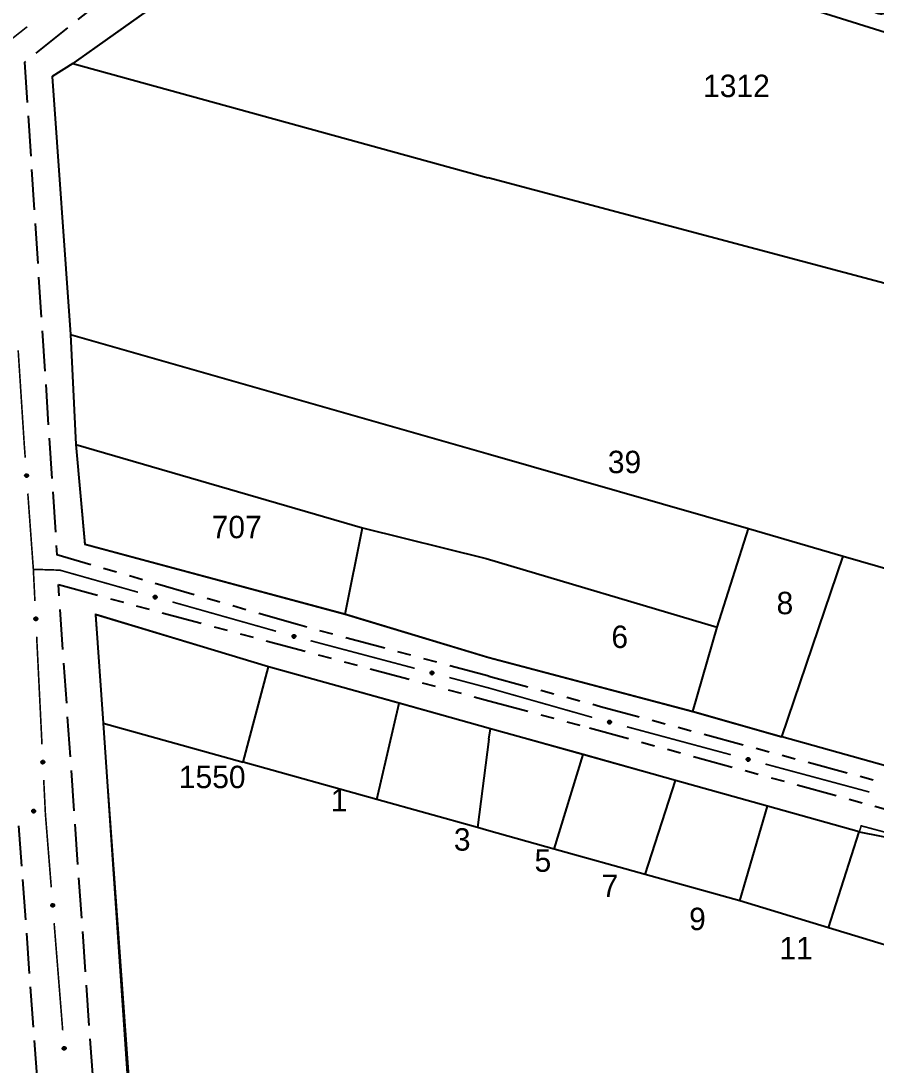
# Model space of a CAD drawing. Extents: x 203196 to 204359, y 4872588 to 4874244.
# Drawn here: x 203425.9 to 203521.2, y 4872698.9 to 4872815.4 of the extents above; entities that cross this region are included whole.
import ezdxf
from ezdxf.enums import TextEntityAlignment as Align

# ---------------------------------------------------------------- set-up
doc = ezdxf.new("R2010")
doc.units = 0
doc.header["$LTSCALE"] = 1.5
doc.header["$MEASUREMENT"] = 0
doc.linetypes.add('TRACO_11', pattern=[8, 3, -1, 3, -1])
doc.linetypes.add('TRACO_25', pattern=[8, 3, -1, 1, -1, 1, -1])
for name, color, linetype in [('CD_MALHA_LOTES', 7, 'CONTINUOUS'), ('RU-QUADRA', 210, 'CONTINUOUS'), ('SV-EIXO-RUA-N-PAV', 6, 'CONTINUOUS'), ('SV-EIXO-RUA-PAV', 20, 'CONTINUOUS'), ('SV-RUA-NAO-PAV', 7, 'CONTINUOUS'), ('SV-RUA-PAVIM', 7, 'CONTINUOUS'), ('SV-TXT-RUA-N-PAV', 7, 'CONTINUOUS'), ('Th_NmrPort', 1, 'CONTINUOUS')]:
    doc.layers.add(name, color=color, linetype=linetype)
doc.styles.add('ARIAL', font='ARIAL.SHX')

msp = doc.modelspace()

# ---------------------------------------------------------------- linework, layer by layer
at = {"layer": 'CD_MALHA_LOTES', "linetype": 'Continuous', "flags": 128}
for points in [[(203462.753027, 4872832.701226), (203431.660825, 4872810.639466)], [(203560.352654, 4872802.154688), (203478.037457, 4872827.956582)], [(203431.660825, 4872810.639466), (203429.356822, 4872809.163506)], [(203431.660825, 4872810.639466), (203477.980428, 4872797.866818)], [(203429.356822, 4872809.163506), (203431.413854, 4872780.416309)], [(203552.679625, 4872778.007213), (203477.980428, 4872797.866818)], [(203431.413854, 4872780.416309), (203477.950669, 4872767.097896)], [(203431.413854, 4872780.416309), (203431.998109, 4872768.141679)], [(203431.998109, 4872768.141679), (203463.94562, 4872758.85543)], [(203431.998109, 4872768.141679), (203432.989664, 4872757.039249)], [(203477.950669, 4872767.097896), (203507.005442, 4872758.768931)], [(203462.023916, 4872749.246911), (203463.94562, 4872758.85543)], [(203463.94562, 4872758.85543), (203477.754751, 4872755.43948)], [(203503.481967, 4872747.766451), (203507.005442, 4872758.768931)], [(203507.005442, 4872758.768931), (203517.531454, 4872755.715171)], [(203432.989664, 4872757.039249), (203462.023916, 4872749.246911)], [(203477.754751, 4872755.43948), (203503.481967, 4872747.766451)], [(203510.705928, 4872735.560846), (203517.531454, 4872755.715171)], [(203517.531454, 4872755.715171), (203536.852699, 4872750.109778)], [(203453.484146, 4872743.369546), (203434.181807, 4872749.178211)], [(203434.181807, 4872749.178211), (203435.055971, 4872737.090188)], [(203462.023916, 4872749.246911), (203478.032354, 4872744.40386)], [(203500.777619, 4872738.392129), (203503.481967, 4872747.766451)], [(203478.032354, 4872744.40386), (203500.777619, 4872738.392129)], [(203450.634319, 4872732.737297), (203453.484146, 4872743.369546)], [(203468.051969, 4872739.299124), (203453.484146, 4872743.369546)], [(203465.571162, 4872728.563654), (203468.051969, 4872739.299124)], [(203478.230291, 4872736.455181), (203468.051969, 4872739.299124)], [(203500.777619, 4872738.392129), (203510.705928, 4872735.560846)], [(203435.055971, 4872737.090188), (203450.634319, 4872732.737297)], [(203435.055971, 4872737.090188), (203438.953741, 4872680.147882)], [(203478.032254, 4872735.29447), (203478.230291, 4872736.455181)], [(203488.543526, 4872733.573542), (203478.230291, 4872736.455181)], [(203478.032254, 4872735.29447), (203476.762653, 4872725.436535)], [(203530.115178, 4872730.120988), (203510.705928, 4872735.560846)], [(203465.571162, 4872728.563654), (203450.634319, 4872732.737297)], [(203485.342773, 4872723.039084), (203488.543526, 4872733.573542)], [(203498.847685, 4872730.694439), (203488.543526, 4872733.573542)], [(203495.481965, 4872720.218925), (203498.847685, 4872730.694439)], [(203509.102374, 4872727.829158), (203498.847685, 4872730.694439)], [(203476.762653, 4872725.436535), (203465.571162, 4872728.563654)], [(203506.037355, 4872717.283004), (203509.102374, 4872727.829158)], [(203519.346943, 4872724.966705), (203509.102374, 4872727.829158)], [(203478.032142, 4872725.072494), (203476.762653, 4872725.436535)], [(203485.342773, 4872723.039084), (203478.032142, 4872725.072494)], [(203519.346943, 4872724.966705), (203531.043702, 4872722.668907)], [(203495.481965, 4872720.218925), (203485.342773, 4872723.039084)], [(203506.037355, 4872717.283004), (203495.481965, 4872720.218925)], [(203515.916079, 4872714.242207), (203506.037355, 4872717.283004)], [(203528.134313, 4872710.521014), (203515.916079, 4872714.242207)]]:
    msp.add_lwpolyline(points, dxfattribs=at)
at = {"layer": 'CD_MALHA_LOTES', "linetype": 'Continuous'}
msp.add_lwpolyline([(203515.916079, 4872714.242207), (203519.346943, 4872724.966705)], dxfattribs=at)
at = {"layer": 'RU-QUADRA', "linetype": 'Continuous', "const_width": 0.18, "flags": 128}
for points in [[(203560.352654, 4872802.154688), (203478.033269, 4872827.957882), (203462.753027, 4872832.701226), (203431.660825, 4872810.639466), (203429.356822, 4872809.163506), (203431.413854, 4872780.416309), (203431.998109, 4872768.141679), (203432.989664, 4872757.039249), (203462.023916, 4872749.246911), (203478.032354, 4872744.40386), (203500.777619, 4872738.392129), (203510.705928, 4872735.560846), (203530.115178, 4872730.120988)], [(203531.015067, 4872722.557847), (203519.559154, 4872725.630054), (203519.346943, 4872724.966705), (203509.102374, 4872727.829158), (203498.847685, 4872730.694439), (203488.543526, 4872733.573542), (203478.37881, 4872736.413684), (203468.051969, 4872739.299124), (203453.484146, 4872743.369546), (203434.181807, 4872749.178211), (203435.055971, 4872737.090188), (203437.917946, 4872697.514561)]]:
    msp.add_lwpolyline(points, dxfattribs=at)
at = {"layer": 'SV-EIXO-RUA-N-PAV', "const_width": 0.18}
for points in [[(203427.258688, 4872754.227867), (203429.257733, 4872754.166046)], [(203429.257733, 4872754.166046), (203430.218354, 4872754.136341)], [(203430.218354, 4872754.136341), (203438.916591, 4872751.678144)], [(203442.765829, 4872750.590316), (203454.313542, 4872747.326831)], [(203458.170949, 4872746.268826), (203469.769771, 4872743.191926)], [(203473.636045, 4872742.166293), (203477.50232, 4872741.14066)], [(203477.50232, 4872741.14066), (203478.027094, 4872741.001449)], [(203478.027094, 4872741.001449), (203489.570606, 4872737.723138)], [(203493.431113, 4872736.676178), (203505.018714, 4872733.557281)], [(203508.881247, 4872732.517649), (203520.468848, 4872729.398752)]]:
    msp.add_lwpolyline(points, dxfattribs=at)
at = {"layer": 'SV-EIXO-RUA-N-PAV'}
for points in [[(203440.732882, 4872751.279236), (203440.775225, 4872751.303713), (203440.816622, 4872751.316092), (203440.85412, 4872751.316478), (203440.887345, 4872751.30818), (203440.92038, 4872751.295861), (203440.950947, 4872751.276093), (203440.980012, 4872751.246639), (203441.004864, 4872751.204336), (203441.014757, 4872751.161095), (203441.017103, 4872751.124353), (203441.010444, 4872751.089209), (203440.99794, 4872751.057317), (203440.976356, 4872751.026246), (203440.946219, 4872750.997083), (203440.903077, 4872750.973123), (203440.86241, 4872750.961266), (203440.82613, 4872750.961844), (203440.790841, 4872750.968762), (203440.757266, 4872750.981742), (203440.727373, 4872751.001319), (203440.698065, 4872751.031716), (203440.67498, 4872751.07461), (203440.662691, 4872751.115036), (203440.66276, 4872751.151315), (203440.670353, 4872751.185904), (203440.682305, 4872751.219188), (203440.700897, 4872751.250741), (203440.732882, 4872751.279236)], [(203456.2064, 4872746.903864), (203456.248343, 4872746.92902), (203456.289534, 4872746.942064), (203456.327022, 4872746.943055), (203456.360377, 4872746.935294), (203456.393606, 4872746.923509), (203456.424487, 4872746.904237), (203456.454023, 4872746.875255), (203456.479554, 4872746.833358), (203456.490143, 4872746.790282), (203456.493081, 4872746.753582), (203456.48699, 4872746.718336), (203456.475001, 4872746.686247), (203456.453921, 4872746.654832), (203456.424258, 4872746.625186), (203456.381508, 4872746.600534), (203456.341037, 4872746.588023), (203456.304752, 4872746.588016), (203456.269357, 4872746.594364), (203456.235576, 4872746.606801), (203456.205372, 4872746.625894), (203456.175578, 4872746.655814), (203456.151805, 4872746.698331), (203456.138865, 4872746.738554), (203456.138349, 4872746.774829), (203456.145384, 4872746.809535), (203456.156798, 4872746.843008), (203456.174879, 4872746.874856), (203456.2064, 4872746.903864)], [(203471.592257, 4872742.822351), (203471.634199, 4872742.847507), (203471.675391, 4872742.860552), (203471.712878, 4872742.861543), (203471.746233, 4872742.853781), (203471.779463, 4872742.841996), (203471.810343, 4872742.822724), (203471.83988, 4872742.793742), (203471.86541, 4872742.751845), (203471.876, 4872742.70877), (203471.878937, 4872742.672069), (203471.872846, 4872742.636823), (203471.860858, 4872742.604734), (203471.839778, 4872742.573319), (203471.810115, 4872742.543674), (203471.767365, 4872742.519021), (203471.726894, 4872742.50651), (203471.690609, 4872742.506503), (203471.655213, 4872742.512851), (203471.621433, 4872742.525289), (203471.591229, 4872742.544381), (203471.561434, 4872742.574301), (203471.537661, 4872742.616818), (203471.524722, 4872742.657041), (203471.524206, 4872742.693316), (203471.53124, 4872742.728022), (203471.542654, 4872742.761495), (203471.560735, 4872742.793343), (203471.592257, 4872742.822351)], [(203491.389715, 4872737.339635), (203491.431748, 4872737.36464), (203491.472987, 4872737.377534), (203491.510478, 4872737.37839), (203491.543804, 4872737.370507), (203491.57699, 4872737.358602), (203491.607801, 4872737.339218), (203491.637232, 4872737.310129), (203491.662611, 4872737.26814), (203491.673044, 4872737.225027), (203491.675849, 4872737.188316), (203491.66963, 4872737.153092), (203491.657526, 4872737.121047), (203491.636332, 4872737.089708), (203491.606562, 4872737.060171), (203491.563723, 4872737.035673), (203491.523206, 4872737.023308), (203491.486922, 4872737.023433), (203491.45155, 4872737.02991), (203491.417815, 4872737.042469), (203491.38768, 4872737.061671), (203491.357994, 4872737.091699), (203491.334375, 4872737.134302), (203491.321582, 4872737.174571), (203491.321197, 4872737.210847), (203491.328357, 4872737.245528), (203491.339892, 4872737.278959), (203491.358088, 4872737.310742), (203491.389715, 4872737.339635)], [(203506.839849, 4872733.181106), (203506.881882, 4872733.206111), (203506.923121, 4872733.219005), (203506.960611, 4872733.219861), (203506.993938, 4872733.211978), (203507.027124, 4872733.200073), (203507.057935, 4872733.180689), (203507.087366, 4872733.1516), (203507.112745, 4872733.109611), (203507.123178, 4872733.066498), (203507.125983, 4872733.029787), (203507.119764, 4872732.994563), (203507.107659, 4872732.962518), (203507.086466, 4872732.931179), (203507.056696, 4872732.901642), (203507.013856, 4872732.877144), (203506.97334, 4872732.864779), (203506.937056, 4872732.864904), (203506.901683, 4872732.871381), (203506.867948, 4872732.88394), (203506.837814, 4872732.903142), (203506.808128, 4872732.93317), (203506.784509, 4872732.975773), (203506.771715, 4872733.016042), (203506.771331, 4872733.052318), (203506.778491, 4872733.086999), (203506.790026, 4872733.12043), (203506.808222, 4872733.152213), (203506.839849, 4872733.181106)], [(203427.179767, 4872727.419873), (203427.222162, 4872727.444258), (203427.263586, 4872727.456546), (203427.301085, 4872727.456851), (203427.334292, 4872727.44848), (203427.367301, 4872727.43609), (203427.397824, 4872727.416256), (203427.426824, 4872727.386738), (203427.451584, 4872727.344381), (203427.461384, 4872727.301119), (203427.46365, 4872727.264371), (203427.456915, 4872727.229242), (203427.444341, 4872727.197378), (203427.42269, 4872727.166354), (203427.39249, 4872727.137256), (203427.349295, 4872727.11339), (203427.308602, 4872727.101621), (203427.272324, 4872727.102279), (203427.23705, 4872727.109273), (203427.203503, 4872727.122326), (203427.173653, 4872727.141969), (203427.144411, 4872727.172429), (203427.12142, 4872727.215373), (203427.109219, 4872727.255826), (203427.109366, 4872727.292104), (203427.117034, 4872727.326676), (203427.129059, 4872727.359934), (203427.14772, 4872727.391447), (203427.179767, 4872727.419873)]]:
    msp.add_lwpolyline(points, close=True, dxfattribs=at)
for points in [[(203440.662691, 4872751.115036), (203440.99794, 4872751.057317)], [(203440.66276, 4872751.151315), (203441.010444, 4872751.089209)], [(203440.665856, 4872751.131492), (203441.001152, 4872751.073601)], [(203440.668939, 4872751.167487), (203441.011371, 4872751.104744)], [(203440.670353, 4872751.185904), (203441.017103, 4872751.124353)], [(203440.670652, 4872751.093269), (203440.982312, 4872751.042058)], [(203440.680272, 4872751.20257), (203441.011628, 4872751.145793)], [(203440.682305, 4872751.219188), (203441.014757, 4872751.161095)], [(203440.696115, 4872751.233542), (203441.005519, 4872751.184386)], [(203440.700897, 4872751.250741), (203441.004864, 4872751.204336)], [(203440.71721, 4872751.263029), (203440.988535, 4872751.224635)], [(203440.732882, 4872751.279236), (203440.980012, 4872751.246639)], [(203440.756488, 4872751.291632), (203440.958248, 4872751.262972)], [(203440.775225, 4872751.303713), (203440.950947, 4872751.276093)], [(203440.798793, 4872751.310871), (203440.926876, 4872751.287436)], [(203440.816622, 4872751.316092), (203440.92038, 4872751.295861)], [(203440.67498, 4872751.07461), (203440.976356, 4872751.026246)], [(203440.690634, 4872751.053591), (203440.958219, 4872751.012)], [(203440.698065, 4872751.031716), (203440.946219, 4872750.997083)], [(203440.718665, 4872751.01731), (203440.917057, 4872750.986766)], [(203440.727373, 4872751.001319), (203440.903077, 4872750.973123)], [(203440.746669, 4872750.990962), (203440.876436, 4872750.968468)], [(203440.757266, 4872750.981742), (203440.86241, 4872750.961266)], [(203456.138349, 4872746.774829), (203456.48699, 4872746.718336)], [(203456.138865, 4872746.738554), (203456.475001, 4872746.686247)], [(203456.141765, 4872746.755058), (203456.47795, 4872746.70258)], [(203456.144267, 4872746.791099), (203456.487666, 4872746.733884)], [(203456.145384, 4872746.809535), (203456.493081, 4872746.753582)], [(203456.147176, 4872746.716918), (203456.459621, 4872746.670738)], [(203456.151805, 4872746.698331), (203456.453921, 4872746.654832)], [(203456.155032, 4872746.826359), (203456.487261, 4872746.774931)], [(203456.156798, 4872746.843008), (203456.490143, 4872746.790282)], [(203456.167795, 4872746.677567), (203456.436016, 4872746.640295)], [(203456.170374, 4872746.857582), (203456.480531, 4872746.813421)], [(203456.174879, 4872746.874856), (203456.479554, 4872746.833358)], [(203456.175578, 4872746.655814), (203456.424258, 4872746.625186)], [(203456.190991, 4872746.887406), (203456.462899, 4872746.853392)], [(203456.196408, 4872746.641742), (203456.395266, 4872746.614401)], [(203456.205372, 4872746.625894), (203456.381508, 4872746.600534)], [(203456.2064, 4872746.903864), (203456.454023, 4872746.875255)], [(203456.224832, 4872746.615849), (203456.354946, 4872746.59545)], [(203456.229803, 4872746.916638), (203456.431999, 4872746.891235)], [(203456.235576, 4872746.606801), (203456.341037, 4872746.588023)], [(203456.248343, 4872746.92902), (203456.424487, 4872746.904237)], [(203456.271792, 4872746.936557), (203456.400237, 4872746.915189)], [(203456.289534, 4872746.942064), (203456.393606, 4872746.923509)], [(203471.524206, 4872742.693316), (203471.872846, 4872742.636823)], [(203471.524722, 4872742.657041), (203471.860858, 4872742.604734)], [(203471.527621, 4872742.673545), (203471.863806, 4872742.621068)], [(203471.530124, 4872742.709586), (203471.873522, 4872742.652371)], [(203471.53124, 4872742.728022), (203471.878937, 4872742.672069)], [(203471.533033, 4872742.635405), (203471.845477, 4872742.589225)], [(203471.537661, 4872742.616818), (203471.839778, 4872742.573319)], [(203471.540889, 4872742.744846), (203471.873117, 4872742.693419)], [(203471.542654, 4872742.761495), (203471.876, 4872742.70877)], [(203471.553651, 4872742.596054), (203471.821873, 4872742.558782)], [(203471.556231, 4872742.77607), (203471.866387, 4872742.731909)], [(203471.560735, 4872742.793343), (203471.86541, 4872742.751845)], [(203471.561434, 4872742.574301), (203471.810115, 4872742.543674)], [(203471.576848, 4872742.805893), (203471.848756, 4872742.771879)], [(203471.582264, 4872742.560229), (203471.781122, 4872742.532888)], [(203471.591229, 4872742.544381), (203471.767365, 4872742.519021)], [(203471.592257, 4872742.822351), (203471.83988, 4872742.793742)], [(203471.610689, 4872742.534337), (203471.740802, 4872742.513938)], [(203471.61566, 4872742.835125), (203471.817855, 4872742.809722)], [(203471.621433, 4872742.525289), (203471.726894, 4872742.50651)], [(203471.634199, 4872742.847507), (203471.810343, 4872742.822724)], [(203471.657649, 4872742.855045), (203471.786093, 4872742.833677)], [(203471.675391, 4872742.860552), (203471.779463, 4872742.841996)], [(203491.321197, 4872737.210847), (203491.66963, 4872737.153092)], [(203491.321582, 4872737.174571), (203491.657526, 4872737.121047)], [(203491.324541, 4872737.191064), (203491.660533, 4872737.137369)], [(203491.327173, 4872737.227096), (203491.670363, 4872737.168638)], [(203491.328357, 4872737.245528), (203491.675849, 4872737.188316)], [(203491.329814, 4872737.152905), (203491.642089, 4872737.105594)], [(203491.334375, 4872737.134302), (203491.636332, 4872737.089708)], [(203491.338067, 4872737.262317), (203491.670106, 4872737.209686)], [(203491.339892, 4872737.278959), (203491.673044, 4872737.225027)], [(203491.35029, 4872737.113479), (203491.618374, 4872737.075236)], [(203491.353521, 4872737.293485), (203491.663516, 4872737.2482)], [(203491.358088, 4872737.310742), (203491.662611, 4872737.26814)], [(203491.374246, 4872737.323234), (203491.64603, 4872737.288234)], [(203491.389715, 4872737.339635), (203491.637232, 4872737.310129)], [(203491.413164, 4872737.352325), (203491.615266, 4872737.326189)], [(203491.431748, 4872737.36464), (203491.607801, 4872737.339218)], [(203491.455225, 4872737.372092), (203491.583591, 4872737.350259)], [(203491.472987, 4872737.377534), (203491.57699, 4872737.358602)], [(203491.357994, 4872737.091699), (203491.606562, 4872737.060171)], [(203491.378773, 4872737.077551), (203491.57753, 4872737.04949)], [(203491.38768, 4872737.061671), (203491.563723, 4872737.035673)], [(203491.407103, 4872737.051556), (203491.537142, 4872737.030686)], [(203491.417815, 4872737.042469), (203491.523206, 4872737.023308)], [(203506.771331, 4872733.052318), (203507.119764, 4872732.994563)], [(203506.771715, 4872733.016042), (203507.107659, 4872732.962518)], [(203506.774675, 4872733.032535), (203507.110667, 4872732.97884)], [(203506.777307, 4872733.068567), (203507.120497, 4872733.010109)], [(203506.778491, 4872733.086999), (203507.125983, 4872733.029787)], [(203506.779948, 4872732.994376), (203507.092223, 4872732.947065)], [(203506.784509, 4872732.975773), (203507.086466, 4872732.931179)], [(203506.7882, 4872733.103788), (203507.12024, 4872733.051157)], [(203506.790026, 4872733.12043), (203507.123178, 4872733.066498)], [(203506.800424, 4872732.954951), (203507.068508, 4872732.916707)], [(203506.803655, 4872733.134956), (203507.11365, 4872733.089671)], [(203506.808128, 4872732.93317), (203507.056696, 4872732.901642)], [(203506.808222, 4872733.152213), (203507.112745, 4872733.109611)], [(203506.82438, 4872733.164705), (203507.096163, 4872733.129705)], [(203506.828907, 4872732.919022), (203507.027664, 4872732.890961)], [(203506.837814, 4872732.903142), (203507.013856, 4872732.877144)], [(203506.839849, 4872733.181106), (203507.087366, 4872733.1516)], [(203506.857237, 4872732.893027), (203506.987276, 4872732.872157)], [(203506.863298, 4872733.193796), (203507.0654, 4872733.16766)], [(203506.867948, 4872732.88394), (203506.97334, 4872732.864779)], [(203506.881882, 4872733.206111), (203507.057935, 4872733.180689)], [(203506.905358, 4872733.213563), (203507.033725, 4872733.19173)], [(203506.923121, 4872733.219005), (203507.027124, 4872733.200073)], [(203427.109219, 4872727.255826), (203427.444341, 4872727.197378)], [(203427.109366, 4872727.292104), (203427.456915, 4872727.229242)], [(203427.112419, 4872727.272274), (203427.447588, 4872727.213655)], [(203427.115581, 4872727.308263), (203427.457875, 4872727.244776)], [(203427.117034, 4872727.326676), (203427.46365, 4872727.264371)], [(203427.117132, 4872727.234041), (203427.42868, 4872727.182153)], [(203427.12142, 4872727.215373), (203427.42269, 4872727.166354)], [(203427.12699, 4872727.343321), (203427.458221, 4872727.285823)], [(203427.129059, 4872727.359934), (203427.461384, 4872727.301119)], [(203427.137027, 4872727.19432), (203427.404522, 4872727.152147)], [(203427.1429, 4872727.374258), (203427.452197, 4872727.32443)], [(203427.144411, 4872727.172429), (203427.39249, 4872727.137256)], [(203427.14772, 4872727.391447), (203427.451584, 4872727.344381)], [(203427.164059, 4872727.4037), (203427.4353, 4872727.364716)], [(203427.16498, 4872727.157978), (203427.363304, 4872727.127003)], [(203427.173653, 4872727.141969), (203427.349295, 4872727.11339)], [(203427.179767, 4872727.419873), (203427.426824, 4872727.386738)], [(203427.192926, 4872727.131569), (203427.322644, 4872727.108793)], [(203427.2034, 4872727.432217), (203427.405096, 4872727.403118)], [(203427.203503, 4872727.122326), (203427.308602, 4872727.101621)], [(203427.222162, 4872727.444258), (203427.397824, 4872727.416256)], [(203427.245746, 4872727.451365), (203427.373778, 4872727.42765)], [(203427.263586, 4872727.456546), (203427.367301, 4872727.43609)]]:
    msp.add_lwpolyline(points, dxfattribs=at)
at = {"layer": 'SV-EIXO-RUA-PAV', "const_width": 0.18}
for points in [[(203426.572933, 4872814.72897), (203424.218045, 4872812.870341)], [(203425.566088, 4872778.646124), (203426.211206, 4872768.666954)], [(203426.211206, 4872768.666954), (203426.248592, 4872768.088639)], [(203426.248592, 4872768.088639), (203426.351835, 4872766.671918)], [(203426.642562, 4872762.682498), (203427.224016, 4872754.703656)], [(203427.224016, 4872754.703656), (203427.258688, 4872754.227867)], [(203427.258688, 4872754.227867), (203427.432094, 4872750.709188)], [(203427.62898, 4872746.714037), (203428.219639, 4872734.728582)], [(203428.416525, 4872730.73343), (203428.56419, 4872727.737067)], [(203428.56419, 4872727.737067), (203428.605484, 4872726.899139)], [(203428.605484, 4872726.899139), (203429.256289, 4872718.764074)], [(203429.57527, 4872714.776813), (203430.532213, 4872702.81503)]]:
    msp.add_lwpolyline(points, dxfattribs=at)
at = {"layer": 'SV-EIXO-RUA-PAV'}
for points in [[(203426.596544, 4872764.828509), (203426.633999, 4872764.797058), (203426.659759, 4872764.762369), (203426.672916, 4872764.727252), (203426.676451, 4872764.693189), (203426.676143, 4872764.657934), (203426.66799, 4872764.622457), (203426.650219, 4872764.585087), (203426.618933, 4872764.547293), (203426.581663, 4872764.52324), (203426.547925, 4872764.508499), (203426.512618, 4872764.502768), (203426.478374, 4872764.503641), (203426.441803, 4872764.513329), (203426.404108, 4872764.531708), (203426.366866, 4872764.564087), (203426.341845, 4872764.598268), (203426.330011, 4872764.632569), (203426.324474, 4872764.668101), (203426.32522, 4872764.70409), (203426.333424, 4872764.738868), (203426.351997, 4872764.776788), (203426.384442, 4872764.813123), (203426.418249, 4872764.838467), (203426.452375, 4872764.85078), (203426.487478, 4872764.855443), (203426.522843, 4872764.855564), (203426.558846, 4872764.848853), (203426.596544, 4872764.828509)], [(203427.633412, 4872748.860537), (203427.670117, 4872748.828215), (203427.695054, 4872748.792929), (203427.707382, 4872748.757513), (203427.710116, 4872748.723376), (203427.708979, 4872748.688138), (203427.699994, 4872748.652863), (203427.68135, 4872748.61592), (203427.649185, 4872748.578872), (203427.611359, 4872748.555702), (203427.577284, 4872748.541758), (203427.541853, 4872748.536858), (203427.507639, 4872748.538536), (203427.471306, 4872748.54908), (203427.434052, 4872748.56834), (203427.397582, 4872748.601585), (203427.373372, 4872748.636346), (203427.362347, 4872748.670915), (203427.357646, 4872748.706567), (203427.359238, 4872748.742529), (203427.368257, 4872748.777105), (203427.387716, 4872748.814578), (203427.421006, 4872748.85014), (203427.4554, 4872748.874682), (203427.489805, 4872748.88619), (203427.525009, 4872748.890027), (203427.560367, 4872748.889317), (203427.596202, 4872748.881761), (203427.633412, 4872748.860537)], [(203428.420957, 4872732.879931), (203428.457662, 4872732.847608), (203428.482599, 4872732.812323), (203428.494928, 4872732.776907), (203428.497661, 4872732.74277), (203428.496524, 4872732.707531), (203428.48754, 4872732.672256), (203428.468895, 4872732.635314), (203428.43673, 4872732.598266), (203428.398905, 4872732.575096), (203428.36483, 4872732.561152), (203428.329398, 4872732.556252), (203428.295184, 4872732.55793), (203428.258851, 4872732.568474), (203428.221598, 4872732.587734), (203428.185127, 4872732.620979), (203428.160917, 4872732.65574), (203428.149892, 4872732.690309), (203428.145191, 4872732.725961), (203428.146783, 4872732.761923), (203428.155802, 4872732.796498), (203428.175261, 4872732.833972), (203428.208551, 4872732.869533), (203428.242945, 4872732.894076), (203428.27735, 4872732.905583), (203428.312554, 4872732.909421), (203428.347912, 4872732.90871), (203428.383747, 4872732.901155), (203428.420957, 4872732.879931)], [(203429.514052, 4872716.922445), (203429.551729, 4872716.89126), (203429.577733, 4872716.856754), (203429.591139, 4872716.821732), (203429.594915, 4872716.787694), (203429.594856, 4872716.752438), (203429.586955, 4872716.716904), (203429.569449, 4872716.679409), (203429.538432, 4872716.641394), (203429.501333, 4872716.617078), (203429.4677, 4872716.602099), (203429.432435, 4872716.596117), (203429.398186, 4872716.596748), (203429.361547, 4872716.606176), (203429.323722, 4872716.624288), (203429.286252, 4872716.656402), (203429.26099, 4872716.690406), (203429.248913, 4872716.724622), (203429.243124, 4872716.760113), (203429.243615, 4872716.796107), (203429.251573, 4872716.830942), (203429.269877, 4872716.868993), (203429.302064, 4872716.905556), (203429.33569, 4872716.931139), (203429.369728, 4872716.943694), (203429.404798, 4872716.948606), (203429.440161, 4872716.948977), (203429.47621, 4872716.942521), (203429.514052, 4872716.922445)], [(203430.789975, 4872700.973401), (203430.827652, 4872700.942216), (203430.853657, 4872700.90771), (203430.867062, 4872700.872687), (203430.870839, 4872700.83865), (203430.87078, 4872700.803393), (203430.862878, 4872700.76786), (203430.845373, 4872700.730364), (203430.814356, 4872700.69235), (203430.777256, 4872700.668034), (203430.743624, 4872700.653054), (203430.708359, 4872700.647073), (203430.674109, 4872700.647704), (203430.637471, 4872700.657132), (203430.599646, 4872700.675243), (203430.562176, 4872700.707357), (203430.536914, 4872700.741361), (203430.524836, 4872700.775577), (203430.519048, 4872700.811069), (203430.519539, 4872700.847062), (203430.527496, 4872700.881898), (203430.5458, 4872700.919949), (203430.577987, 4872700.956512), (203430.611614, 4872700.982095), (203430.645651, 4872700.994649), (203430.680721, 4872700.999562), (203430.716084, 4872700.999933), (203430.752134, 4872700.993477), (203430.789975, 4872700.973401)]]:
    msp.add_lwpolyline(points, close=True, dxfattribs=at)
for points in [[(203426.32522, 4872764.70409), (203426.341845, 4872764.598268)], [(203426.330271, 4872764.717197), (203426.353401, 4872764.587541)], [(203426.333424, 4872764.738868), (203426.366866, 4872764.564087)], [(203426.345484, 4872764.752509), (203426.38446, 4872764.555601)], [(203426.351997, 4872764.776788), (203426.404108, 4872764.531708)], [(203426.370024, 4872764.791237), (203426.422224, 4872764.525517)], [(203426.384442, 4872764.813123), (203426.441803, 4872764.513329)], [(203426.400504, 4872764.823557), (203426.458698, 4872764.513126)], [(203426.418249, 4872764.838467), (203426.478374, 4872764.503641)], [(203426.434797, 4872764.841106), (203426.494776, 4872764.506178)], [(203426.452375, 4872764.85078), (203426.512618, 4872764.502768)], [(203426.469685, 4872764.850489), (203426.527537, 4872764.507197)], [(203426.487478, 4872764.855443), (203426.547925, 4872764.508499)], [(203426.506529, 4872764.851806), (203426.566211, 4872764.520961)], [(203426.522843, 4872764.855564), (203426.581663, 4872764.52324)], [(203426.541047, 4872764.847481), (203426.600404, 4872764.53987)], [(203426.558846, 4872764.848853), (203426.618933, 4872764.547293)], [(203426.575963, 4872764.837712), (203426.632444, 4872764.569568)], [(203426.596544, 4872764.828509), (203426.650219, 4872764.585087)], [(203426.61625, 4872764.810549), (203426.658147, 4872764.611117)], [(203426.633999, 4872764.797058), (203426.66799, 4872764.622457)], [(203426.648769, 4872764.777347), (203426.670439, 4872764.648953)], [(203426.659759, 4872764.762369), (203426.676143, 4872764.657934)], [(203427.368257, 4872748.777105), (203427.397582, 4872748.601585)], [(203427.380634, 4872748.790458), (203427.414972, 4872748.592688)], [(203427.387716, 4872748.814578), (203427.434052, 4872748.56834)], [(203427.406078, 4872748.828599), (203427.452018, 4872748.561726)], [(203427.421006, 4872748.85014), (203427.471306, 4872748.54908)], [(203427.437309, 4872748.860194), (203427.488191, 4872748.54848)], [(203427.4554, 4872748.874682), (203427.507639, 4872748.538536)], [(203427.472005, 4872748.876932), (203427.524096, 4872748.540687)], [(203427.489805, 4872748.88619), (203427.541853, 4872748.536858)], [(203427.507104, 4872748.885492), (203427.556872, 4872748.540936)], [(203427.525009, 4872748.890027), (203427.577284, 4872748.541758)], [(203427.543968, 4872748.885943), (203427.595858, 4872748.553786)], [(203427.560367, 4872748.889317), (203427.611359, 4872748.555702)], [(203427.578376, 4872748.880808), (203427.630487, 4872748.571887)], [(203427.596202, 4872748.881761), (203427.649185, 4872748.578872)], [(203427.613052, 4872748.870221), (203427.663215, 4872748.600824)], [(203427.633412, 4872748.860537), (203427.68135, 4872748.61592)], [(203427.65269, 4872748.842118), (203427.689888, 4872748.641757)], [(203427.670117, 4872748.828215), (203427.699994, 4872748.652863)], [(203427.684419, 4872748.808161), (203427.703066, 4872748.679293)], [(203427.695054, 4872748.792929), (203427.708979, 4872748.688138)], [(203427.359238, 4872748.742529), (203427.373372, 4872748.636346)], [(203427.364596, 4872748.755513), (203427.384672, 4872748.62535)], [(203428.146783, 4872732.761923), (203428.160917, 4872732.65574)], [(203428.152141, 4872732.774907), (203428.172217, 4872732.644743)], [(203428.155802, 4872732.796498), (203428.185127, 4872732.620979)], [(203428.168179, 4872732.809852), (203428.202517, 4872732.612082)], [(203428.175261, 4872732.833972), (203428.221598, 4872732.587734)], [(203428.193623, 4872732.847993), (203428.239563, 4872732.58112)], [(203428.208551, 4872732.869533), (203428.258851, 4872732.568474)], [(203428.224854, 4872732.879588), (203428.275737, 4872732.567874)], [(203428.242945, 4872732.894076), (203428.295184, 4872732.55793)], [(203428.25955, 4872732.896326), (203428.311641, 4872732.56008)], [(203428.27735, 4872732.905583), (203428.329398, 4872732.556252)], [(203428.294649, 4872732.904886), (203428.344417, 4872732.56033)], [(203428.312554, 4872732.909421), (203428.36483, 4872732.561152)], [(203428.331514, 4872732.905337), (203428.383403, 4872732.57318)], [(203428.347912, 4872732.90871), (203428.398905, 4872732.575096)], [(203428.365921, 4872732.900201), (203428.418032, 4872732.591281)], [(203428.383747, 4872732.901155), (203428.43673, 4872732.598266)], [(203428.400597, 4872732.889615), (203428.45076, 4872732.620217)], [(203428.420957, 4872732.879931), (203428.468895, 4872732.635314)], [(203428.440235, 4872732.861512), (203428.477433, 4872732.661151)], [(203428.457662, 4872732.847608), (203428.48754, 4872732.672256)], [(203428.471965, 4872732.827555), (203428.490611, 4872732.698687)], [(203428.482599, 4872732.812323), (203428.496524, 4872732.707531)], [(203429.243615, 4872716.796107), (203429.26099, 4872716.690406)], [(203429.248574, 4872716.809249), (203429.272622, 4872716.67976)], [(203429.251573, 4872716.830942), (203429.286252, 4872716.656402)], [(203429.263536, 4872716.844668), (203429.303906, 4872716.648041)], [(203429.269877, 4872716.868993), (203429.323722, 4872716.624288)], [(203429.287801, 4872716.883569), (203429.341882, 4872716.618226)], [(203429.302064, 4872716.905556), (203429.361547, 4872716.606176)], [(203429.318052, 4872716.916105), (203429.378443, 4872716.606093)], [(203429.33569, 4872716.931139), (203429.398186, 4872716.596748)], [(203429.352219, 4872716.933896), (203429.41457, 4872716.599401)], [(203429.369728, 4872716.943694), (203429.432435, 4872716.596117)], [(203429.38704, 4872716.943526), (203429.447323, 4872716.600652)], [(203429.404798, 4872716.948606), (203429.4677, 4872716.602099)], [(203429.423873, 4872716.945104), (203429.485897, 4872716.614689)], [(203429.440161, 4872716.948977), (203429.501333, 4872716.617078)], [(203429.458422, 4872716.941023), (203429.519956, 4872716.633841)], [(203429.47621, 4872716.942521), (203429.538432, 4872716.641394)], [(203429.493406, 4872716.931502), (203429.551784, 4872716.663765)], [(203429.514052, 4872716.922445), (203429.569449, 4872716.679409)], [(203429.533884, 4872716.904625), (203429.577192, 4872716.705495)], [(203429.551729, 4872716.89126), (203429.586955, 4872716.716904)], [(203429.566637, 4872716.871654), (203429.589216, 4872716.743417)], [(203429.577733, 4872716.856754), (203429.594856, 4872716.752438)], [(203430.519539, 4872700.847062), (203430.536914, 4872700.741361)], [(203430.524497, 4872700.860205), (203430.548545, 4872700.730716)], [(203430.527496, 4872700.881898), (203430.562176, 4872700.707357)], [(203430.539459, 4872700.895624), (203430.579829, 4872700.698997)], [(203430.5458, 4872700.919949), (203430.599646, 4872700.675243)], [(203430.563725, 4872700.934525), (203430.617805, 4872700.669181)], [(203430.577987, 4872700.956512), (203430.637471, 4872700.657132)], [(203430.593975, 4872700.96706), (203430.654367, 4872700.657049)], [(203430.611614, 4872700.982095), (203430.674109, 4872700.647704)], [(203430.628143, 4872700.984851), (203430.690493, 4872700.650357)], [(203430.645651, 4872700.994649), (203430.708359, 4872700.647073)], [(203430.662963, 4872700.994481), (203430.723246, 4872700.651608)], [(203430.680721, 4872700.999562), (203430.743624, 4872700.653054)], [(203430.699797, 4872700.996059), (203430.761821, 4872700.665645)], [(203430.716084, 4872700.999933), (203430.777256, 4872700.668034)], [(203430.734345, 4872700.991979), (203430.79588, 4872700.684796)], [(203430.752134, 4872700.993477), (203430.814356, 4872700.69235)], [(203430.769329, 4872700.982457), (203430.827708, 4872700.71472)], [(203430.789975, 4872700.973401), (203430.845373, 4872700.730364)], [(203430.809808, 4872700.95558), (203430.853116, 4872700.75645)], [(203430.827652, 4872700.942216), (203430.862878, 4872700.76786)], [(203430.842561, 4872700.92261), (203430.86514, 4872700.794372)], [(203430.853657, 4872700.90771), (203430.87078, 4872700.803393)]]:
    msp.add_lwpolyline(points, dxfattribs=at)
at = {"layer": 'SV-RUA-NAO-PAV', "linetype": 'TRACO_25'}
for points in [[(203478.032331, 4872742.308047, 11.632773), (203456.705197, 4872748.059165, 11.632773), (203429.876948, 4872755.840009, 10.524744)], [(203430.050437, 4872752.520165, 10.421116), (203478.032301, 4872739.578976, 12.28643)], [(203478.032331, 4872742.308047, 11.632773), (203490.473257, 4872738.953202, 12.390059), (203537.766363, 4872726.223879, 13.187202), (203582.894601, 4872714.85558, 13.593745), (203609.027632, 4872707.242498, 13.537945), (203617.051362, 4872704.608209, 13.402431), (203622.702119, 4872703.143189, 13.402431), (203623.275198, 4872702.994612, 13.402431), (203629.585398, 4872701.2119, 13.378516), (203657.446008, 4872694.100468, 13.362574), (203700.427119, 4872682.715594, 13.362574), (203747.46459, 4872671.598708, 13.362574)], [(203478.032301, 4872739.578976, 12.28643), (203489.270666, 4872736.547877, 12.28643), (203543.13548, 4872721.760706, 13.211117), (203583.310082, 4872711.663787, 13.609688), (203608.939973, 4872704.200351, 13.609688), (203613.605481, 4872702.866101, 13.585773), (203617.063066, 4872701.877294, 13.585773), (203623.507776, 4872699.932948, 13.522002), (203630.43994, 4872697.871161, 13.522002), (203659.279944, 4872690.957238, 13.51403), (203699.37672, 4872680.308606, 13.577803), (203746.93252, 4872668.961826, 13.298802)]]:
    msp.add_polyline3d(points, dxfattribs=at)
at = {"layer": 'SV-RUA-PAVIM', "linetype": 'TRACO_11'}
for points in [[(203458.271678, 4872835.938634, 8.117373), (203456.469642, 4872834.663939, 8.117373), (203449.812761, 4872829.569597, 8.133315), (203426.281452, 4872810.767317, 9.065972), (203429.876948, 4872755.840009, 10.38923)], [(203478.030787, 4872601.413192, 13.186907), (203446.262372, 4872599.762711, 13.186907), (203442.081945, 4872601.313182, 13.107393), (203439.669782, 4872607.214057, 12.779404), (203438.949496, 4872621.964335, 12.779404), (203434.110999, 4872694.5152, 11.529144), (203433.909579, 4872697.392464, 11.529144), (203430.050437, 4872752.520165, 10.50083)], [(203278.792474, 4872594.899838, 7.111423), (203328.211665, 4872596.4731, 8.97277), (203388.356899, 4872597.765758, 11.481897), (203414.42684, 4872598.274766, 12.293674), (203430.994884, 4872598.744727, 12.662664), (203432.371811, 4872599.525249, 12.708917), (203433.266753, 4872600.076041, 12.836459), (203433.926735, 4872602.6875, 12.979945), (203431.537793, 4872639.567218, 12.629202), (203430.023549, 4872663.507404, 11.624802), (203429.282776, 4872675.219027, 11.624802), (203428.743891, 4872683.738799, 11.624802), (203427.723855, 4872697.204044, 11.026944), (203425.563926, 4872726.62264, 11.026944)]]:
    msp.add_polyline3d(points, dxfattribs=at)

# ---------------------------------------------------------------- texts
at = {"layer": 'SV-TXT-RUA-N-PAV', "style": 'ARIAL', "width": 0.7}
msp.add_text('PASSAGEM', height=4, rotation=344, dxfattribs=at).set_placement((203515.122203, 4872817.96308))
at = {"layer": 'Th_NmrPort', "color": 1}
for s, p in [('1312', (203501.926454, 4872808.133521)), ('39', (203491.308715, 4872766.198743)), ('707', (203447.137849, 4872758.948135)), ('8', (203510.12051, 4872750.473753)), ('6', (203491.704137, 4872746.706626)), ('1550', (203443.482131, 4872731.081069)), ('1', (203460.405015, 4872728.492863)), ('3', (203474.142416, 4872724.112822)), ('5', (203483.137513, 4872721.752916)), ('7', (203490.616071, 4872718.933191)), ('9', (203500.370712, 4872715.249822)), ('11', (203510.450508, 4872711.998275))]:
    msp.add_text(s, height=2.5, dxfattribs=at).set_placement(p, align=Align.MIDDLE_LEFT)

doc.saveas('drawing.dxf')
